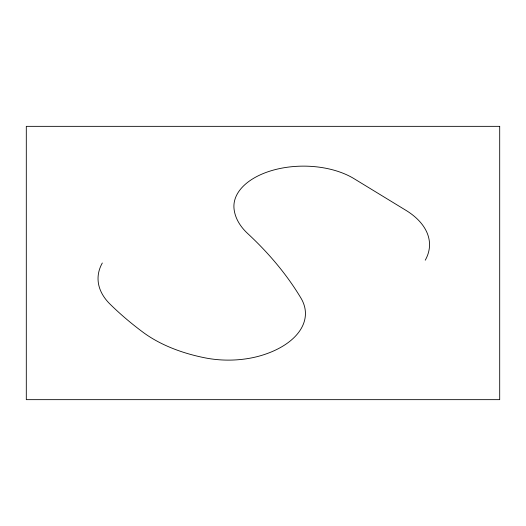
<?xml version="1.0" encoding="UTF-8"?>
<svg xmlns="http://www.w3.org/2000/svg" width="526" height="526" viewBox="0 0 526 526"><rect width="100%" height="100%" fill="white"/><g stroke="black" fill="none" stroke-linecap="round" stroke-linejoin="round"><path stroke-width="0.79" d="M102.32 262.993A87.5 50.516 0 0 0 110.059 304.146A454.076 262.158 0 0 0 142.967 332.215A133.407 77.02 0 0 0 205.318 357.91A71.543 41.304 0 0 0 262.119 355.247A81.911 47.294 0 0 0 300.951 298.104A553.47 319.545 0 0 0 247.72 233.57A91.853 53.034 0 0 1 234.031 208.756A69.623 40.193 0 0 1 276.183 169.365A69.623 40.193 0 0 1 354.616 179.024L405.125 209.841A86.724 50.069 0 0 1 425.245 260.206M499.7 126.345L26.3 126.345L26.3 399.655L499.7 399.655L499.7 126.345"/></g></svg>
